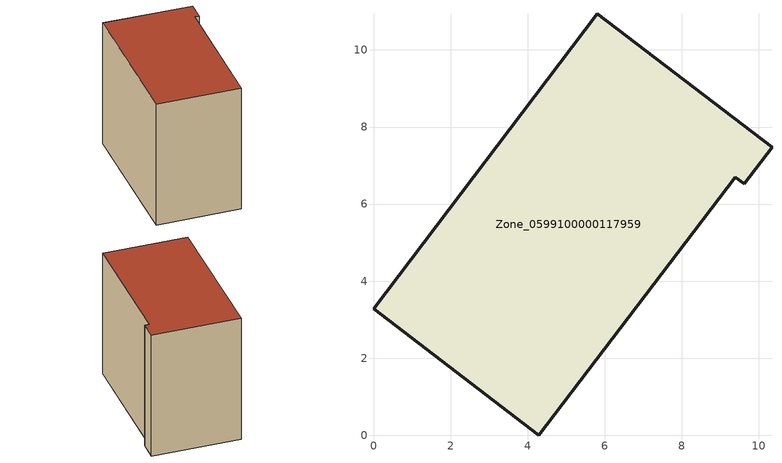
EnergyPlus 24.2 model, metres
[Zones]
Zone_0599100000117959
 floor ground (C_G): 9.39,6.7 4.29,0 0,3.28 5.81,10.94 10.34,7.48 9.62,6.53 z3.58
 wall outside (C_F): 5.81,10.94 0,3.28 4.29,0 9.39,6.7 9.62,6.53 10.34,7.48 5.81,10.94 z3.58:12.13
 roof outside (C_R): 9.62,6.53 10.34,7.48 5.81,10.94 0,3.28 4.29,0 9.39,6.7 z12.13
[BUILDING]
Pand.0599100000117959: North Axis=0; Terrain=City; Loads Convergence Tolerance Value=0.04; Temperature Convergence Tolerance Value=0.4; Solar Distribution=FullExterior; Maximum Number of Warmup Days=25; Minimum Number of Warmup Days=1
[Site:Location]
Rotterdam.The.Hague.AP_ZH_NLD Design_Conditions: Latitude=51.96; Longitude=4.45; Time Zone=1; Elevation=-4.5
[SITE:GROUNDTEMPERATURE:BUILDINGSURFACE]
18, 18, 18, 18, 18, 18, 18, 18, 18, 18, 18, 18
[MATERIAL] Thermal Absorptance=0.9; Solar Absorptance=0.7; Visible Absorptance=0.7
Name | Roughness | Thickness | Conductivity | Density | Specific Heat
G.TI.1975-1991 | MediumSmooth | 0.15 | 0.288461 | 540 | 1210
F.TI.1975-1991 | Rough | 0.3 | 0.230769 | 1920 | 840
R.TI.1975-1991 | MediumRough | 0.2 | 0.153846 | 1500 | 1000
[CONSTRUCTION]
C_G: G.TI.1975-1991
C_F: F.TI.1975-1991
C_R: R.TI.1975-1991
[ZONE]
Zone_0599100000117959: Type=1; Multiplier=1; Ceiling Height=Autocalculate; Volume=Autocalculate; Floor Area=autocalculate; Part of Total Floor Area=Yes
[ZONEINFILTRATION:DESIGNFLOWRATE]
Infil_Zone_0599100000117959: Zone or ZoneList or Space or SpaceList=Zone_0599100000117959; Schedule=AlwaysOn; Design Flow Rate Calculation Method=Flow/Area; Flow Rate per Floor Area=0.003; Constant Term Coefficient=1; Temperature Term Coefficient=0; Velocity Term Coefficient=0; Velocity Squared Term Coefficient=0
[HVACTEMPLATE:ZONE:IDEALLOADSAIRSYSTEM]
Zone_0599100000117959: Maximum Heating Supply Air Temperature=50; Minimum Cooling Supply Air Temperature=13; Maximum Heating Supply Air Humidity Ratio=0.0156; Minimum Cooling Supply Air Humidity Ratio=0.0077; Heating Limit=NoLimit; Cooling Limit=NoLimit; Dehumidification Control Type=ConstantSensibleHeatRatio; Cooling Sensible Heat Ratio=0.7; Dehumidification Setpoint=60; Humidification Control Type=None; Humidification Setpoint=30; Outdoor Air Method=None; Outdoor Air Flow Rate per Person=0.00944; Outdoor Air Flow Rate per Zone Floor Area=0; Outdoor Air Flow Rate per Zone=0; Demand Controlled Ventilation Type=None; Outdoor Air Economizer Type=NoEconomizer; Heat Recovery Type=None; Sensible Heat Recovery Effectiveness=0.7; Latent Heat Recovery Effectiveness=0.65
[ZONECONTROL:THERMOSTAT]
ThermostatControl_Zone_0599100000117959: Zone or ZoneList=Zone_0599100000117959; Control Type Schedule=DualSetpointControlType; Control 1=Thermostat_Zone_0599100000117959; Temperature Difference Between Cutout And Setpoint=0
[THERMOSTATSETPOINT:DUALSETPOINT]
Thermostat_Zone_0599100000117959: Heating Setpoint Temperature Schedule=HeatingSetpoint_Zone_0599100000117959; Cooling Setpoint Temperature Schedule=CoolingSetpoint_Zone_0599100000117959
[SCHEDULE:COMPACT]
HeatingSetpoint_Zone_0599100000117959: Through: 12/31, For: AllDays, Until: 24:00, 21
CoolingSetpoint_Zone_0599100000117959: Through: 12/31, For: AllDays, Until: 24:00, 24
DualSetpointControlType: Through: 12/31, For: AllDays, Until: 24:00, 4
AlwaysOn: Through: 12/31, For: AllDays, Until: 24:00, 1
